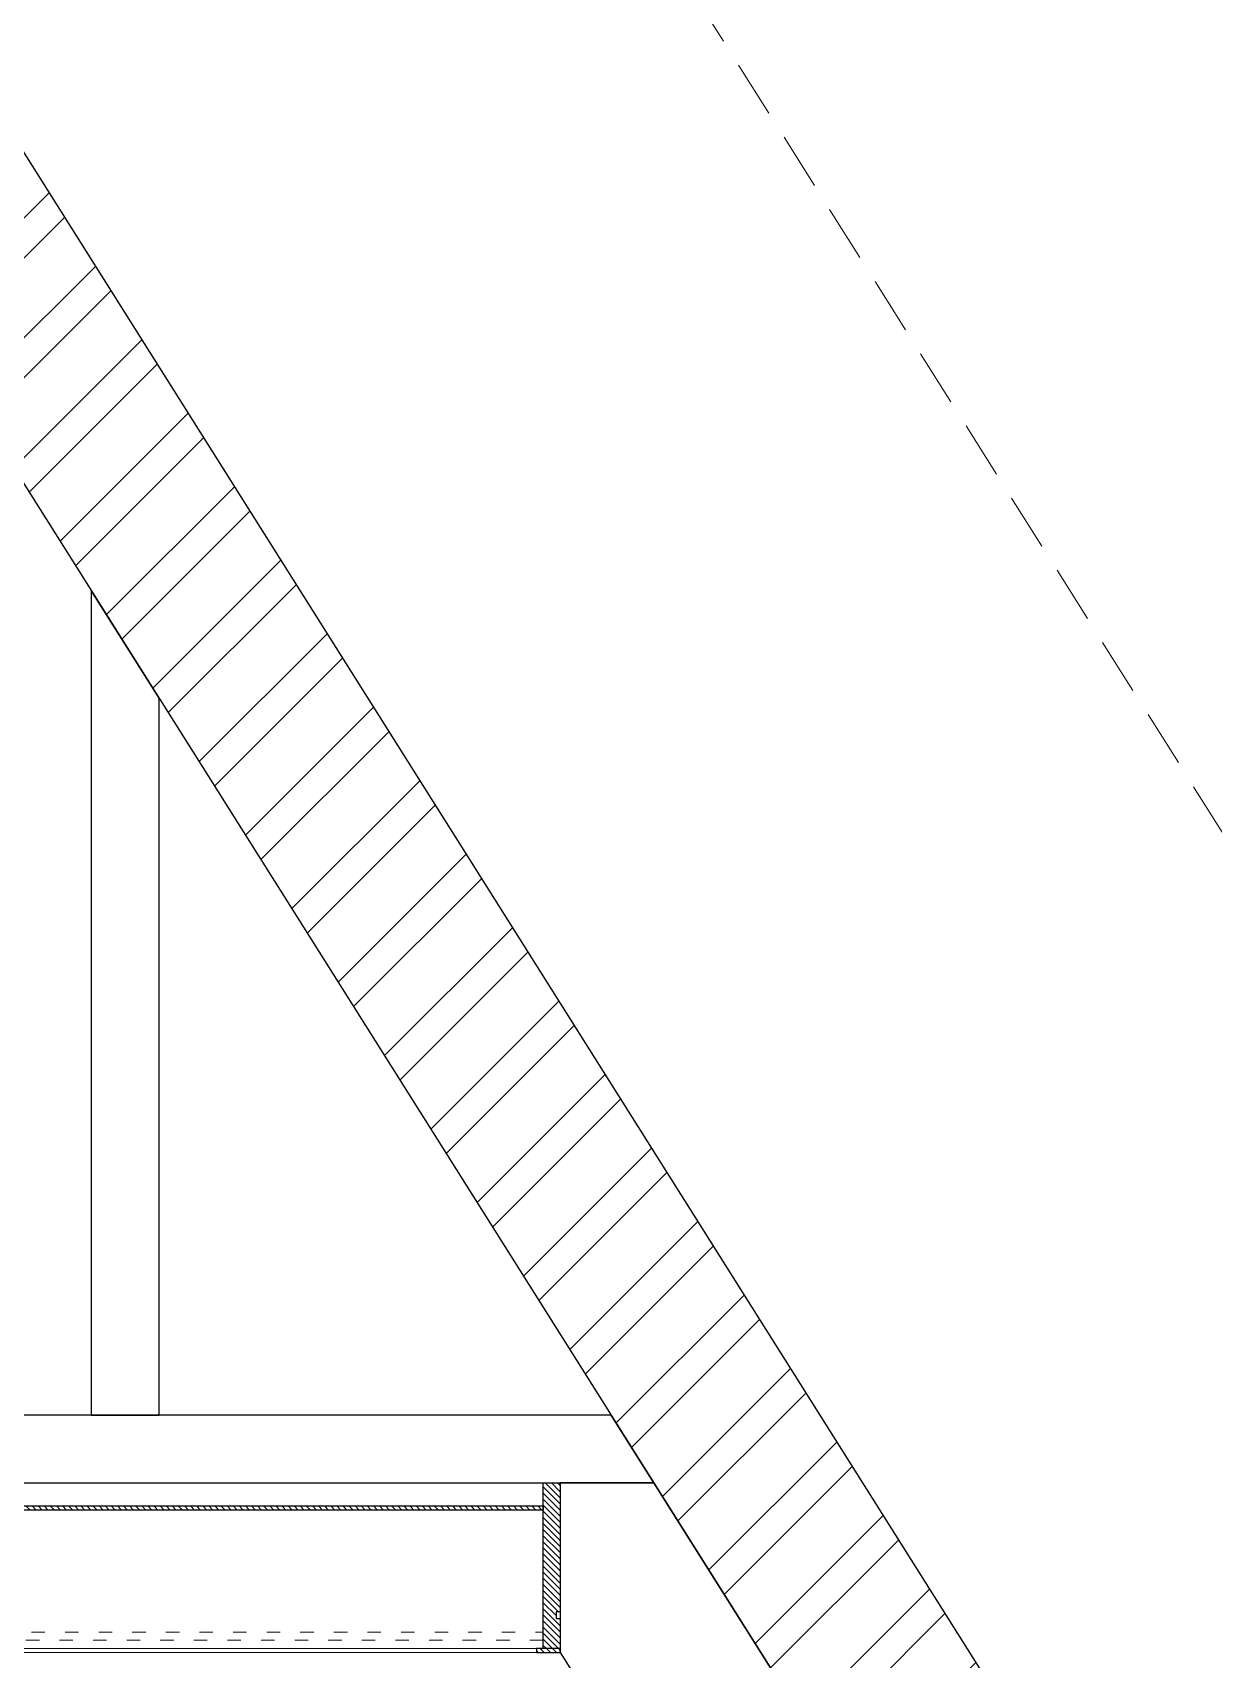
# Model space of a CAD drawing. Header units: feet. Extents: x 3393246 to 3407599, y -4897297 to -4884924.
# Drawn here: x 3402797 to 3404537, y -4889720 to -4887322 of the extents above; entities that cross this region are included whole.
import ezdxf

# ---------------------------------------------------------------- set-up
doc = ezdxf.new("R2010")
doc.units = ezdxf.units.FT
doc.header["$LTSCALE"] = 33
doc.header["$MEASUREMENT"] = 0
doc.linetypes.add('ACAD_ISO03W100', pattern=[30, 12, -18])
doc.linetypes.add('HIDDEN', pattern=[9.524999999999995, 6.349999999999997, -3.174999999999998])
doc.layers.add('A-WALL', color=1, linetype='Continuous')
for name, color, linetype, lineweight in [('beam', 90, 'Continuous', 9), ('LENS-PARTITION', 21, 'Continuous', 25), ('LK-FF&E WALL', 1, 'Continuous', 9), ('LK-MIRROR', 133, 'Continuous', 13), ('LN-ELEVATION-1', 81, 'Continuous', 25), ('LN-ELEVATION-3', 125, 'Continuous', 18), ('LN-ELEVATION-4', 145, 'Continuous', 13), ('LN-HATCH', 251, 'Continuous', 0)]:
    doc.layers.add(name, color=color, linetype=linetype, lineweight=lineweight)

# ---------------------------------------------------------------- blocks, each defined once
blk = doc.blocks.new('A$Cea566534')
at = {"layer": 'LN-HATCH'}
h = blk.add_hatch(dxfattribs=at)
h.set_pattern_fill('ANSI32', color=256, scale=333, angle=180)
h.set_pattern_definition([(225, (-8580452.856019974, 5284098.078086937), (88.29995930067012, -88.29995930067015), []), (225, (-8580511.722659409, 5284098.078086937), (88.29995930067012, -88.29995930067015), [])])
h.paths.add_polyline_path([(287.0057907104492, 7386.112773895263), (230.1564922332764, 7639.821577072144), (-5229.765939712525, 6416.400248527527), (-6409.269191741943, -3259.803242683411), (-5875.651348114014, -3259.803242683411), (-5875.651348114014, -2999.803242683411), (-6115.651348114013, -2999.803242683411), (-5436.743618011474, 2569.701833724975), (-4993.87756729126, 6202.809271812439)])
h.paths.add_polyline_path([(1529.544988632202, 7930.979487419128), (540.8844032287597, 7709.447319984436), (597.7337017059326, 7455.738515853882), (1521.324285507202, 7662.690250396728), (2777.701293945313, 5669.161291122437), (619.7922134399414, 5185.632079124451), (-185.1900989226997, 6462.920298516751), (-312.0907974243164, 6382.94397354126), (611.57151222229, 4917.342843055725), (2810.91098022461, 5410.155488014221), (2949.536611557007, 5190.194276809692), (4485.082056045532, 2753.700856208801), (6056.681093215942, 260.0001792907715), (6116.773538589478, -239.6903915405273), (6377.382936477661, -208.3496837615967), (6310.931505203247, 344.2181673049927), (4705.043266296387, 2892.326486587525), (3169.497821807861, 5328.819907188416)])
h.paths.add_polyline_path([(6680.656452178955, -2730.179411888123), (6420.047056198121, -2761.520118713379), (6448.702821731567, -2999.803242683411), (6004.348653793335, -2999.803242683411), (6004.348653793335, -3259.803242683411), (6744.348653793335, -3259.803242683411)])
h.paths.add_polyline_path([(3504.348653793335, -2999.803242683411), (2764.348653793335, -2999.803242683411), (2764.348653793335, -3259.803242683411), (3504.348653793335, -3259.803242683411)])
h.paths.add_polyline_path([(264.348653793335, -2999.803242683411), (34.34865188598633, -2999.803242683411), (-475.651346206665, -2999.803242683411), (-475.651346206665, -3259.803242683411), (264.348653793335, -3259.803242683411)], flags=17)
h.paths.add_polyline_path([(-2955.651348114013, -2999.803242683411), (-3695.651348114014, -2999.803242683411), (-3695.651348114014, -3259.803242683411), (-2955.651348114013, -3259.803242683411)], flags=17)
at = {"layer": 'A-WALL'}
for p, q in [((1529.544988632202, 7930.979487419128), (3169.497821807861, 5328.819907188416)), ((3169.497821807861, 5328.819907188416), (4705.043266296387, 2892.326486587525)), ((2949.536611557007, 5190.194276809692), (4485.082056045532, 2753.700856208801))]:
    blk.add_line(p, q, dxfattribs=at)
at = {"layer": 'beam', "linetype": 'HIDDEN', "ltscale": 0.4}
blk.add_line((2523.874300003052, 8153.781862258911), (7238.271629333496, 673.3141822814941), dxfattribs=at)
blk = doc.blocks.new('JJ SH 1200')
at = {"layer": 'LN-HATCH', "ltscale": 0.5}
h = blk.add_hatch(dxfattribs=at)
h.set_pattern_fill('ANSI31', color=256, scale=2)
h.set_pattern_definition([(45, (4097187.330767878, 1708800.267299229), (-4.490128060534575, 4.490128060534575), [])])
h.paths.add_polyline_path([(792.0591651862488, 220), (792.0591651862488, 30), (786.0591651862486, 30), (786.0591651862486, 20), (792.0591651862488, 20), (792.0591651862488, -24), (767.0591651862488, -24), (767.0591651862488, 220)])
h.paths.add_polyline_path([(-382.9408348137513, 180), (767.0591651862488, 180), (767.0591651862488, 186), (-382.9408348137513, 186)])
h.paths.add_polyline_path([(757.0591651862486, -24), (757.0591651862486, -30), (792.0591651862488, -30), (792.0591651862488, -24)])
h.paths.add_polyline_path([(-407.9408348137512, 220), (-407.9408348137512, 30), (-401.9408348137512, 30), (-401.9408348137512, 20), (-407.9408348137512, 20), (-407.9408348137512, -24), (-382.9408348137513, -24), (-382.9408348137513, 220)])
h.paths.add_polyline_path([(-372.9408348137513, -24), (-372.9408348137513, -30), (-407.9408348137512, -30), (-407.9408348137512, -24)])
at = {"layer": 'LN-ELEVATION-1', "ltscale": 0.5}
for points in [[(-407.9408348137512, 220), (-407.9408348137512, 30), (-401.9408348137512, 30), (-401.9408348137512, 20), (-407.9408348137512, 20), (-407.9408348137512, -24), (-382.9408348137513, -24), (-382.9408348137513, 220)], [(792.0591651862488, 220), (792.0591651862488, 30), (786.0591651862486, 30), (786.0591651862486, 20), (792.0591651862488, 20), (792.0591651862488, -24), (767.0591651862488, -24), (767.0591651862488, 220)], [(-382.9408348137513, 180), (767.0591651862488, 180), (767.0591651862488, 186), (-382.9408348137513, 186)], [(-372.9408348137513, -24), (-372.9408348137513, -30), (-407.9408348137512, -30), (-407.9408348137512, -24)], [(757.0591651862486, -24), (757.0591651862486, -30), (792.0591651862488, -30), (792.0591651862488, -24)]]:
    blk.add_lwpolyline(points, close=True, dxfattribs=at)
at = {"layer": 'LN-ELEVATION-3', "ltscale": 0.5}
for p, q in [((767.0591651862488, 220), (-382.9408348137513, 220)), ((757.0591651862486, -24), (-372.9408348137513, -24)), ((-372.9408348137513, -30), (757.0591651862486, -30))]:
    blk.add_line(p, q, dxfattribs=at)
at = {"layer": 'LN-ELEVATION-4', "linetype": 'ACAD_ISO03W100', "ltscale": 0.05}
blk.add_lwpolyline([(767.0591651862488, 0), (-382.9408348137513, 0), (-382.9408348137513, -12), (767.0591651862488, -12)], close=True, dxfattribs=at)

msp = doc.modelspace()

# ---------------------------------------------------------------- linework, layer by layer
at = {"layer": 'LENS-PARTITION'}
for points in [[(3402983.614468714, -4888303.080838589), (3402883.614468714, -4888144.408008075), (3402883.614468716, -4889360.005269548), (3402983.614468716, -4889360.005269548), (3402983.614468714, -4888303.080838589)], [(3403649.717435134, -4889360.005269547), (3401474.790454856, -4889360.005269549), (3401474.790454856, -4889460.005269547), (3402857.067716591, -4889460.005269545), (3403549.790454855, -4889460.005269547), (3403574.790454855, -4889460.005269547), (3403712.740196922, -4889460.005269545)], [(3403712.740196922, -4889460.005269545), (3403574.790454855, -4889460.005269545), (3403574.790454855, -4889650.005269547), (3403574.790454855, -4889710.005269547), (3403765.420205433, -4890012.482890619), (3403770.49623342, -4890009.283837593), (3403807.720438456, -4889985.824115528), (3403976.921370433, -4889879.189015239)]]:
    msp.add_lwpolyline(points, close=True, dxfattribs=at)

# ---------------------------------------------------------------- block references
at = {"layer": 'LK-FF&E WALL', "xscale": -1}
msp.add_blockref('JJ SH 1200', (3403166.849620042, -4889680.005269546), dxfattribs=at)
at = {"layer": 'LK-MIRROR', "linetype": 'ACAD_ISO03W100', "ltscale": 0.05}
msp.add_blockref('A$Cea566534', (3399771.949172966, -4893077.348112602), dxfattribs=at)

doc.saveas('drawing.dxf')
